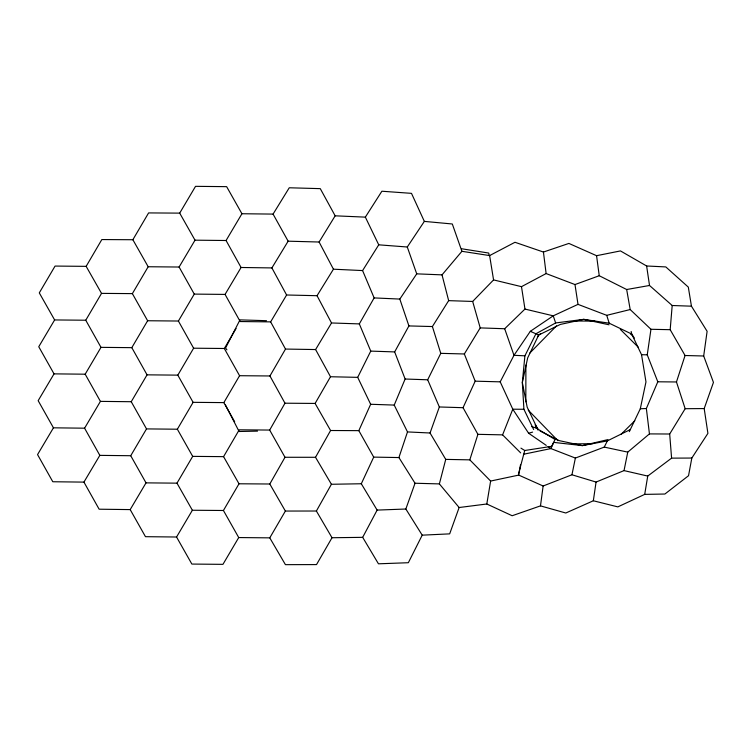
<?xml version="1.0" encoding="UTF-8"?>
<svg xmlns="http://www.w3.org/2000/svg" width="751" height="751" viewBox="0 0 751 751"><rect width="100%" height="100%" fill="white"/><g stroke="black" fill="none" stroke-linecap="round" stroke-linejoin="round"><path stroke-width="1.13" d="M525.822 401.879L525.897 365.08M415.031 483.24L439.373 483.907L459.133 507.516L486.808 503.996L512.163 515.74L540.485 505.874L565.794 513.008L593.337 500.767L617.848 506.887L644.705 494.383L647.737 476.068L671.591 458.138L669.685 434.012L685.165 408.704L676.463 381.968L685.062 355.505L670.183 329.689L672.192 305.507L649.521 285.474L646.62 265.985L620.457 250.918L596.566 255.697L568.892 243.427L543.433 252.045L514.979 242.282L489.624 255.584L461.912 251.303L442.029 274.866L416.721 273.852L399.823 299.076L408.91 325.925L394.66 351.919L405.127 379.02L394.219 405.08L407.493 431.919L398.912 457.556L415.031 483.24L405.84 509.018L422.212 535.163L408.347 562.715L378.457 563.813L362.677 537.341L377.124 510.089L361.306 483.757L373.707 457.115L358.828 430.642L370.656 404.273L357.701 377.349L370.75 351.102L359.325 323.906L374.129 297.912L362.592 270.576L378.739 244.826L365.352 217.133L381.884 191.223L411.492 193.354L424.343 221.395L407.286 247.004L416.721 273.852M634.37 338.081L631.704 334.035L609.183 323.193L583.743 319.353L555.637 322.949L535.942 333.744L524.902 355.814L522.33 382.522L523.916 409.276L533.651 429.534M540.485 505.874L543.133 486L571.943 474.773L596.059 482.058L624.034 470.605L647.737 476.068M644.705 494.383L664.898 494.027L688.536 475.721L691.821 458.054L707.911 433.365L704.194 408.572L713.45 382.4L703.687 355.993L707.113 331.304L691.446 306.183L688.31 287.107L665.818 266.924L646.62 265.985M593.337 500.767L596.059 482.058M624.034 470.605L627.761 452.121L649.446 433.9L646.358 408.506L657.801 381.79L647.249 354.838L650.957 329.285L630.192 309.553L626.672 289.52L599.242 275.73L574.994 284.554L546.118 273.561L521.485 286.666L493.567 279.907L472.67 301.451L448.657 300.644L432.398 326.554L440.762 353.345L427.685 379.79L439.344 406.967L430.051 432.998L445.737 459.387L439.373 483.907M486.808 503.996L490.628 481.053L469.807 459.856L445.737 459.387M490.628 481.053L518.734 475.101L520.518 464.803M571.943 474.773L575.379 458.063L604.255 447.098L627.761 452.121M629.3 431.675L640.303 408.76L645.973 381.912L641.532 354.697L631.704 334.035L631.15 331.482M518.706 473.243L524.742 450.506L551.638 446.329L555.083 439.513L535.979 427.939L531.558 426.577M469.807 459.856L477.908 434.331L463.048 407.699L475.176 381.17L464.334 353.974L480.208 327.896L472.67 301.451M459.133 507.516L449.671 533.867L422.212 535.163M520.659 452.872L502.597 434.867L512.783 409.201L500.204 381.846L513.984 355.317L530.319 331.313L553.243 315.833L578.007 304.362L606.733 315.336L630.192 309.553M540.607 333.735L538.692 335.021L527.681 357.87L522.33 382.522L527.174 407.164L538.11 430.041L535.679 426.033M604.255 447.098L607.352 440.893L630.136 429.656M269.778 537.857L285.371 511.055L269.806 484.001L284.995 457.275L269.684 430.06L239.222 429.816L223.573 456.646L239.006 483.785L223.432 510.492L238.724 537.556L269.778 537.857L285.427 564.658L316.518 564.592L332.008 537.735L316.387 511.018L331.407 484.273L315.523 457.293L330.581 430.511L315.11 403.437L330.496 376.739L315.598 349.553L331.51 322.968L317.044 295.706L333.435 269.196L319.109 242.019L335.162 215.819L320.273 188.642L289.257 187.778L273.073 214.091L241.935 213.744L226.642 186.652L195.532 186.342L179.705 213.124L148.604 212.918L132.861 239.729L101.826 239.56L86.158 266.352L101.526 293.378L132.373 293.622L148.182 266.746L132.861 239.729M269.684 430.06L284.976 403.203L269.938 375.969L285.493 349.065L270.651 321.879L286.6 294.993L271.89 267.919L288.14 241.184L319.109 242.019M234.669 421.752L223.854 402.611L239.569 375.707L224.314 348.492L236.067 328.525M84.591 428.192L53.443 427.817L37.55 454.599L52.795 481.748L83.934 482.114L99.827 455.369L84.591 428.192L100.418 401.381L85.182 374.195L100.991 347.356L85.755 320.226L101.526 293.378M238.724 537.556L222.953 564.348L191.862 564.067L176.56 537.012L145.469 536.683L130.195 509.6L146.023 482.865L130.73 455.726L146.511 428.905L131.247 401.719L147.055 374.843L131.81 347.657L147.628 320.743L132.373 293.622M223.432 510.492L192.369 510.248L176.983 483.156L192.688 456.373L177.358 429.215L193.101 402.339L177.818 375.134L193.617 348.201L178.4 321.034L194.265 294.101L179.104 267.027L195.016 240.179L226.07 240.508L241.935 213.744M85.755 320.226L54.626 319.945L38.752 346.737L54.034 373.867L85.182 374.195M176.56 537.012L192.369 510.248M54.034 373.867L38.16 400.668L53.443 427.817M194.265 294.101L225.065 294.411L241.071 267.487L226.07 240.508M537.444 336.992L538.692 335.021L560.34 324.432L583.743 319.353L609.061 324.789M634.811 420.738L620.955 434.454M556.538 325.84L529.924 352.932M480.208 327.896L504.681 328.741L524.958 309.065L521.485 286.666M523.916 409.276L512.783 409.201L528.601 433.233L532.609 432.116M607.981 439.588L582.372 445.606L553.712 442.386L550.915 448.582L523.447 454.271M607.352 440.893L582.372 445.606L559.317 440.649L540.129 431.055M626.672 289.52L649.521 285.474M640.303 408.76L646.358 408.506M377.124 510.089L405.84 509.018M257.509 431.121L239.081 431.496L225.309 404.676M592.473 443.672L571.624 443.935M331.407 484.273L361.306 483.757M332.008 537.735L362.677 537.341M685.165 408.704L704.194 408.572M671.591 458.138L691.821 458.054M285.371 511.055L316.387 511.018M284.995 457.275L315.523 457.293M575.294 320.987L594.914 321.137M330.581 430.511L358.828 430.642M649.446 433.9L669.685 434.012M239.006 483.785L269.806 484.001M148.182 266.746L179.104 267.027M86.158 266.352L55.067 266.07L39.287 292.881L54.626 319.945M239.569 375.707L269.938 375.969M193.101 402.339L223.854 402.611M284.976 403.203L315.11 403.437M192.688 456.373L223.573 456.646M147.628 320.743L178.4 321.034M193.617 348.201L224.314 348.492M100.991 347.356L131.81 347.657M147.055 374.843L177.818 375.134M657.801 381.79L676.463 381.968M146.511 428.905L177.358 429.215M146.023 482.865L176.983 483.156M270.651 321.879L240.179 321.541L225.065 294.411M100.418 401.381L131.247 401.719M99.827 455.369L130.73 455.726M241.071 267.487L271.89 267.919M130.195 509.6L99.132 509.206L83.934 482.114M285.493 349.065L315.598 349.553M373.707 457.115L398.912 457.556M650.957 329.285L670.183 329.689M477.908 434.331L502.597 434.867M286.6 294.993L317.044 295.706M641.532 354.697L647.249 354.838M330.496 376.739L357.701 377.349M408.91 325.925L432.398 326.554M685.062 355.505L703.687 355.993M440.762 353.345L464.334 353.974M475.176 381.17L500.204 381.846M266.483 320.696L239.982 319.87L225.563 348.023L226.933 349.853M439.344 406.967L463.048 407.699M672.192 305.507L691.446 306.183M331.51 322.968L359.325 323.906M370.75 351.102L394.66 351.919M405.127 379.02L427.685 379.79M370.656 404.273L394.219 405.08M335.162 215.819L365.352 217.133M374.129 297.912L399.823 299.076M524.902 355.814L513.984 355.317L504.681 328.741M333.435 269.196L362.592 270.576M407.493 431.919L430.051 432.998M378.739 244.826L407.286 247.004M424.343 221.395L452.309 223.986L461.912 251.303M461.696 248.769L488.713 253.049L489.164 255.246M524.958 309.065L553.243 315.833L555.637 322.949M535.979 427.939L537.716 428.568L535.116 424.822M575.379 458.063L550.915 448.582L548.127 446.667M530.319 331.313L538.692 335.021M518.734 475.101L543.133 486M520.922 448.122L524.742 450.506M528.601 433.233L546.268 445.381M630.502 333.979L632.361 335.284M620.326 329.389L638.247 347.187M528.216 410.112L557.946 440.715M179.705 213.124L195.016 240.179M273.073 214.091L288.14 241.184M606.733 315.336L609.183 323.193M442.029 274.866L448.657 300.644M489.624 255.584L493.567 279.907M574.994 284.554L578.007 304.362M596.566 255.697L599.242 275.73M543.433 252.045L546.118 273.561"/></g></svg>
